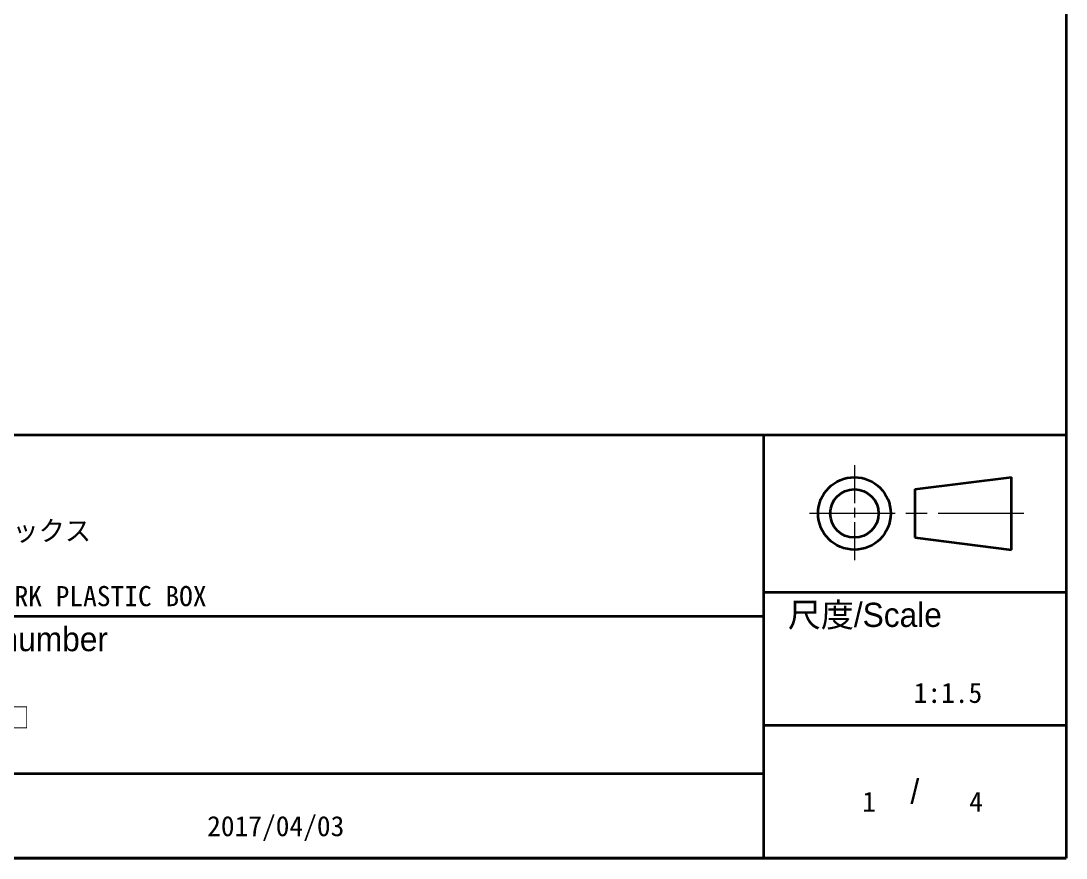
# Model space of a CAD drawing. Header units: millimetres. Extents: x 22 to 2984, y 12 to 577.
# Drawn here: x 478.7 to 608.2, y 12 to 115.8 of the extents above; entities that cross this region are included whole.
import ezdxf
from ezdxf.enums import TextEntityAlignment as Align

# ---------------------------------------------------------------- set-up
doc = ezdxf.new("R2018")
doc.units = ezdxf.units.MM
doc.header["$LTSCALE"] = 1.5
doc.linetypes.add('CHAIN', pattern=[0.3543, 0.2362, -0.0295, 0.0591, -0.0295])
doc.layers.add('Border (ISO)', color=7, linetype='Continuous', lineweight=35)
doc.layers.add('Title (ISO)', color=7, linetype='Continuous', lineweight=35)
doc.styles.add('Note Text (TK)', font='MS PGothic.ttf')

# ---------------------------------------------------------------- blocks, each defined once
blk = doc.blocks.new('図面枠 tk図枠')
at = {"layer": 'Border (ISO)'}
for p in [(405.5, 289), (14.5, 8)]:
    blk.add_line(p, (405.5, 8), dxfattribs=at)
blk = doc.blocks.new('表題欄 tk表題欄')
at = {"layer": 'Title (ISO)'}
for p, q in [((74.709, 244.053), (255.709, 244.053)), ((230.709, 244.053), (230.709, 209.053)), ((255.709, 244.053), (255.709, 209.053)), ((243.209, 239.553), (251.209, 240.553)), ((251.209, 234.553), (251.209, 240.553)), ((243.209, 239.553), (243.209, 235.553)), ((243.209, 235.553), (251.209, 234.553)), ((230.709, 231.053), (255.709, 231.053)), ((74.709, 229.053), (230.709, 229.053)), ((230.709, 220.053), (255.709, 220.053)), ((149.709, 216.053), (230.709, 216.053)), ((255.709, 209.053), (74.709, 209.053))]:
    blk.add_line(p, q, dxfattribs=at)
at = {"layer": 'Title (ISO)', "color": 4, "linetype": 'CHAIN', "lineweight": 18, "ltscale": 8.88956, "true_color": 0x00ffff}
blk.add_line((238.209, 241.553), (238.209, 233.553), dxfattribs=at)
at = {"layer": 'Title (ISO)', "color": 4, "linetype": 'CHAIN', "lineweight": 18, "ltscale": 20.001633, "true_color": 0x00ffff}
blk.add_line((252.209, 237.553), (234.209, 237.553), dxfattribs=at)
at = {"layer": 'Title (ISO)'}
for radius in [3, 2]:
    blk.add_circle((238.209, 237.553), radius, dxfattribs=at)
at = {"layer": 'Title (ISO)', "color": 1, "true_color": 0xff0000, "char_height": 2, "attachment_point": 4, "line_spacing_factor": 1.5, "style": 'Note Text (TK)'}
for s, insert in [('\\fＭＳ Ｐゴシック|b0|i0;\\H2.0000;尺度/Scale', (232.709, 229.053)), ('\\fＭＳ Ｐゴシック|b0|i0;\\H2.0000;型番/Product number', (151.709, 227.053))]:
    blk.add_mtext(s, dxfattribs=dict(at, insert=insert))
at = {"layer": 'Title (ISO)', "color": 7, "insert": (243.209, 214.553), "char_height": 2, "attachment_point": 5, "line_spacing_factor": 1.5, "style": 'Note Text (TK)'}
blk.add_mtext('\\fＭＳ Ｐゴシック|b0|i0;\\H2.0000;/', dxfattribs=at)
at = {"layer": 'Title (ISO)', "color": 7, "lineweight": 30, "flags": 104}
for tag, height, p in [('<品名>', 2.5, (157.581, 236.953)), ('<Title>', 2, (157.448, 231.552)), ('<型番>', 3, (157.675, 221.493))]:
    blk.add_attdef(tag, text='', height=height, dxfattribs=at).set_placement(p, align=Align.MIDDLE_LEFT)
for tag, p in [('<尺度>', (243.109, 223.553)), ('<承認>', (87.209, 217.053)), ('<検図>', (112.216, 217.003)), ('<製図>', (137.408, 216.996)), ('<ページ_No.>', (238.858, 214.553)), ('<総ページ数>', (247.702, 214.553)), ('作成日', (184.709, 212.531))]:
    blk.add_attdef(tag, text='', height=2.5, dxfattribs=at).set_placement(p, align=Align.MIDDLE_CENTER)

msp = doc.modelspace()

# ---------------------------------------------------------------- block references
at = {"xscale": 1.5, "yscale": 1.5, "zscale": 1.5}
msp.add_blockref('図面枠 tk図枠', (0, 0), dxfattribs=at)
ref = msp.add_blockref('表題欄 tk表題欄', (224.68676, -301.57911), dxfattribs=dict(xscale=1.5, yscale=1.5, zscale=1.5))
lines = msp.add_mtext('IP67防水ボックス', dxfattribs={"layer": 'Title (ISO)', "color": 7, "insert": (461.05824, 53.85085), "char_height": 2.5, "attachment_point": 1, "line_spacing_factor": 1.5})
ref.add_attrib('<品名>', '', (461.05824, 53.85085), dxfattribs={"flags": 104}).embed_mtext(lines)
lines = msp.add_mtext('WP13-18-5□', dxfattribs={"layer": 'Title (ISO)', "color": 7, "insert": (461.19886, 30.66051), "char_height": 2.5, "attachment_point": 1, "line_spacing_factor": 1.5})
ref.add_attrib('<型番>', '', (461.19886, 30.66051), dxfattribs={"flags": 104}).embed_mtext(lines)
lines = msp.add_mtext('1:1.5', dxfattribs={"layer": 'Title (ISO)', "color": 7, "insert": (589.35085, 33.75), "char_height": 2.5, "attachment_point": 1, "line_spacing_factor": 1.5})
ref.add_attrib('<尺度>', '', (589.35085, 33.75), dxfattribs={"flags": 104}).embed_mtext(lines)
lines = msp.add_mtext('2017/04/03', dxfattribs={"layer": 'Title (ISO)', "color": 7, "insert": (501.75, 17.21804), "char_height": 2.5, "attachment_point": 1, "line_spacing_factor": 1.5})
ref.add_attrib('作成日', '', (501.75, 17.21804), dxfattribs={"flags": 104}).embed_mtext(lines)
lines = msp.add_mtext('IP67 NETWORK PLASTIC BOX', dxfattribs={"layer": 'Title (ISO)', "color": 7, "insert": (460.85914, 45.74898), "char_height": 2.5, "attachment_point": 1, "line_spacing_factor": 1.5})
ref.add_attrib('<Title>', '', (460.85914, 45.74898), dxfattribs={"flags": 104}).embed_mtext(lines)
lines = msp.add_mtext('1', dxfattribs={"layer": 'Title (ISO)', "color": 7, "insert": (582.97372, 20.25), "char_height": 2.5, "attachment_point": 1, "line_spacing_factor": 1.5})
ref.add_attrib('<ページ_No.>', '', (582.97372, 20.25), dxfattribs={"flags": 104}).embed_mtext(lines)
lines = msp.add_mtext('4', dxfattribs={"layer": 'Title (ISO)', "color": 7, "insert": (596.23935, 20.25), "char_height": 2.5, "attachment_point": 1, "line_spacing_factor": 1.5})
ref.add_attrib('<総ページ数>', '', (596.23935, 20.25), dxfattribs={"flags": 104}).embed_mtext(lines)

doc.saveas('drawing.dxf')
